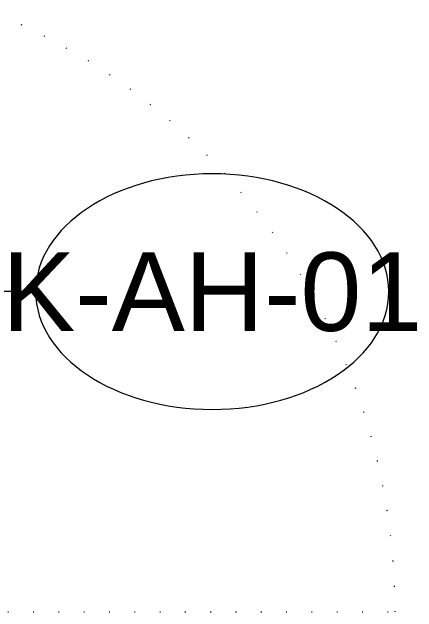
# Model space of a CAD drawing. Extents: x -2012 to 34975, y -1043 to 8321.
# Drawn here: x 3642.5 to 3694.1, y 1111.7 to 1188.1 of the extents above; entities that cross this region are included whole.
import ezdxf
from ezdxf.enums import TextEntityAlignment as Align

# ---------------------------------------------------------------- set-up
doc = ezdxf.new("R2010")
doc.units = 0
doc.header["$LTSCALE"] = 25
doc.linetypes.add('DOT2', pattern=[0.125, 0, -0.125])
doc.layers.get('0').update_dxf_attribs({"color": 9, "lineweight": 9})
for name, color, linetype, lineweight in [('10', 9, 'Continuous', 9), ('20', 9, 'DOT2', 9), ('22', 8, 'Continuous', 9)]:
    doc.layers.add(name, color=color, linetype=linetype, lineweight=lineweight)
doc.styles.add('Arial', font='arial.ttf', dxfattribs={"height": 2.5})

# ---------------------------------------------------------------- blocks, each defined once
blk = doc.blocks.new('0_doorno')
blk.add_lwpolyline([(4.5, 5.684e-13), (12.5, 5.684e-13)])
blk.add_ellipse((0, 5.684e-13), major_axis=(-4.5, 0), ratio=0.6666666666666666)
at = {"style": 'Arial'}
blk.add_attdef('YUKSEKLIK', text='', height=2, dxfattribs=at).set_placement((4.999999999999877, 5.900000000000542), align=Align.TOP_LEFT)
blk.add_attdef('KAPINO', text='', height=1.399999999999999, dxfattribs=at).set_placement((-0.0186673205339503, -0.0351091544562223), align=Align.MIDDLE)
blk.add_attdef('GENISLIK', text='', height=2, dxfattribs=at).set_placement((4.999999999999593, -1.89467939972644), align=Align.BOTTOM_LEFT)
blk = doc.blocks.new('P-AH-01-10')
at = {"layer": '20'}
blk.add_lwpolyline([(-9.870000000042637, -13.1002941177212), (-91.47029411770927, -13.1002941177212)], dxfattribs=at)
blk.add_arc((-9.182368233178748, -13.21670549096552), 82.2880082271151, 179.9189446586064, 269.416760778186, dxfattribs=at)

msp = doc.modelspace()

# ---------------------------------------------------------------- block references
at = {"layer": '10', "rotation": 180}
msp.add_blockref('P-AH-01-10', (3599.816587180071, 1098.57499845852), dxfattribs=at)
at = {"layer": '22'}
ref = msp.add_blockref('0_doorno', (3667.986797264145, 1152.474998473303), dxfattribs=dict(at, xscale=-5, yscale=5, zscale=5))
ref.add_attrib('KAPINO', 'K-AH-01', dxfattribs={"layer": '0', "height": 10, "style": 'Arial'}).set_placement((3667.986797264145, 1152.474998473305), align=Align.MIDDLE)
ref.add_attrib('GENISLIK', '90', dxfattribs={"layer": '0', "height": 10, "style": 'Arial'}).set_placement((3623.880385258686, 1152.474998473305), align=Align.BOTTOM_LEFT)
ref.add_attrib('YUKSEKLIK', '220', dxfattribs={"layer": '0', "height": 10, "style": 'Arial'}).set_placement((3615.169607632491, 1149.974998473305), align=Align.TOP_LEFT)

doc.saveas('drawing.dxf')
